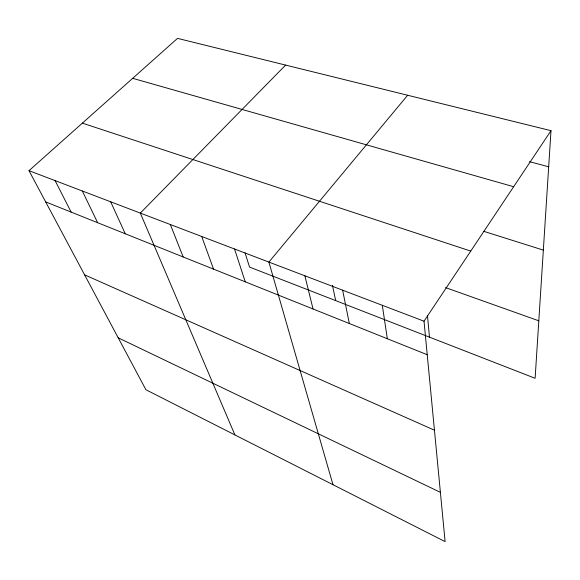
<?xml version="1.0" encoding="UTF-8"?>
<svg xmlns="http://www.w3.org/2000/svg" width="580" height="580" viewBox="0 0 580 580"><rect width="100%" height="100%" fill="white"/><g stroke="black" fill="none" stroke-linecap="round" stroke-linejoin="round"><path stroke-width="0.87" d="M551 130.681L424.024 321.204L445.107 541.626L145.928 389.745L29 170.672L177.531 38.374L551 130.681L535.122 378.29L249.538 267.075L245.036 252.779M407.646 95.25L268.888 262.087L332.985 484.706M285.621 65.091L140.309 213.092L234.907 434.913M529.511 161.668L548.687 166.801M132.682 78.322L513.655 186.716M483.568 231.268L543.344 250.118M82.374 123.134L470.75 251.089M445.563 287.6L538.813 320.812M29 170.672L424.024 321.204M45.66 201.891L427.228 354.714M84.6 274.84L434.449 430.2M118.211 337.814L440.394 492.34M55.1 180.619L71.137 212.091M82.302 190.987L97.65 222.713M110.678 201.796L125.266 233.769M170.346 224.532L183.171 256.962M201.724 236.495L213.549 269.135M234.537 248.994L245.26 281.829M304.877 275.805L313.04 308.981M332.42 285.28L335.682 300.621M342.642 290.196L349.32 323.51M382.307 305.312L387.338 338.735M427.503 315.621L429.447 337.132"/></g></svg>
